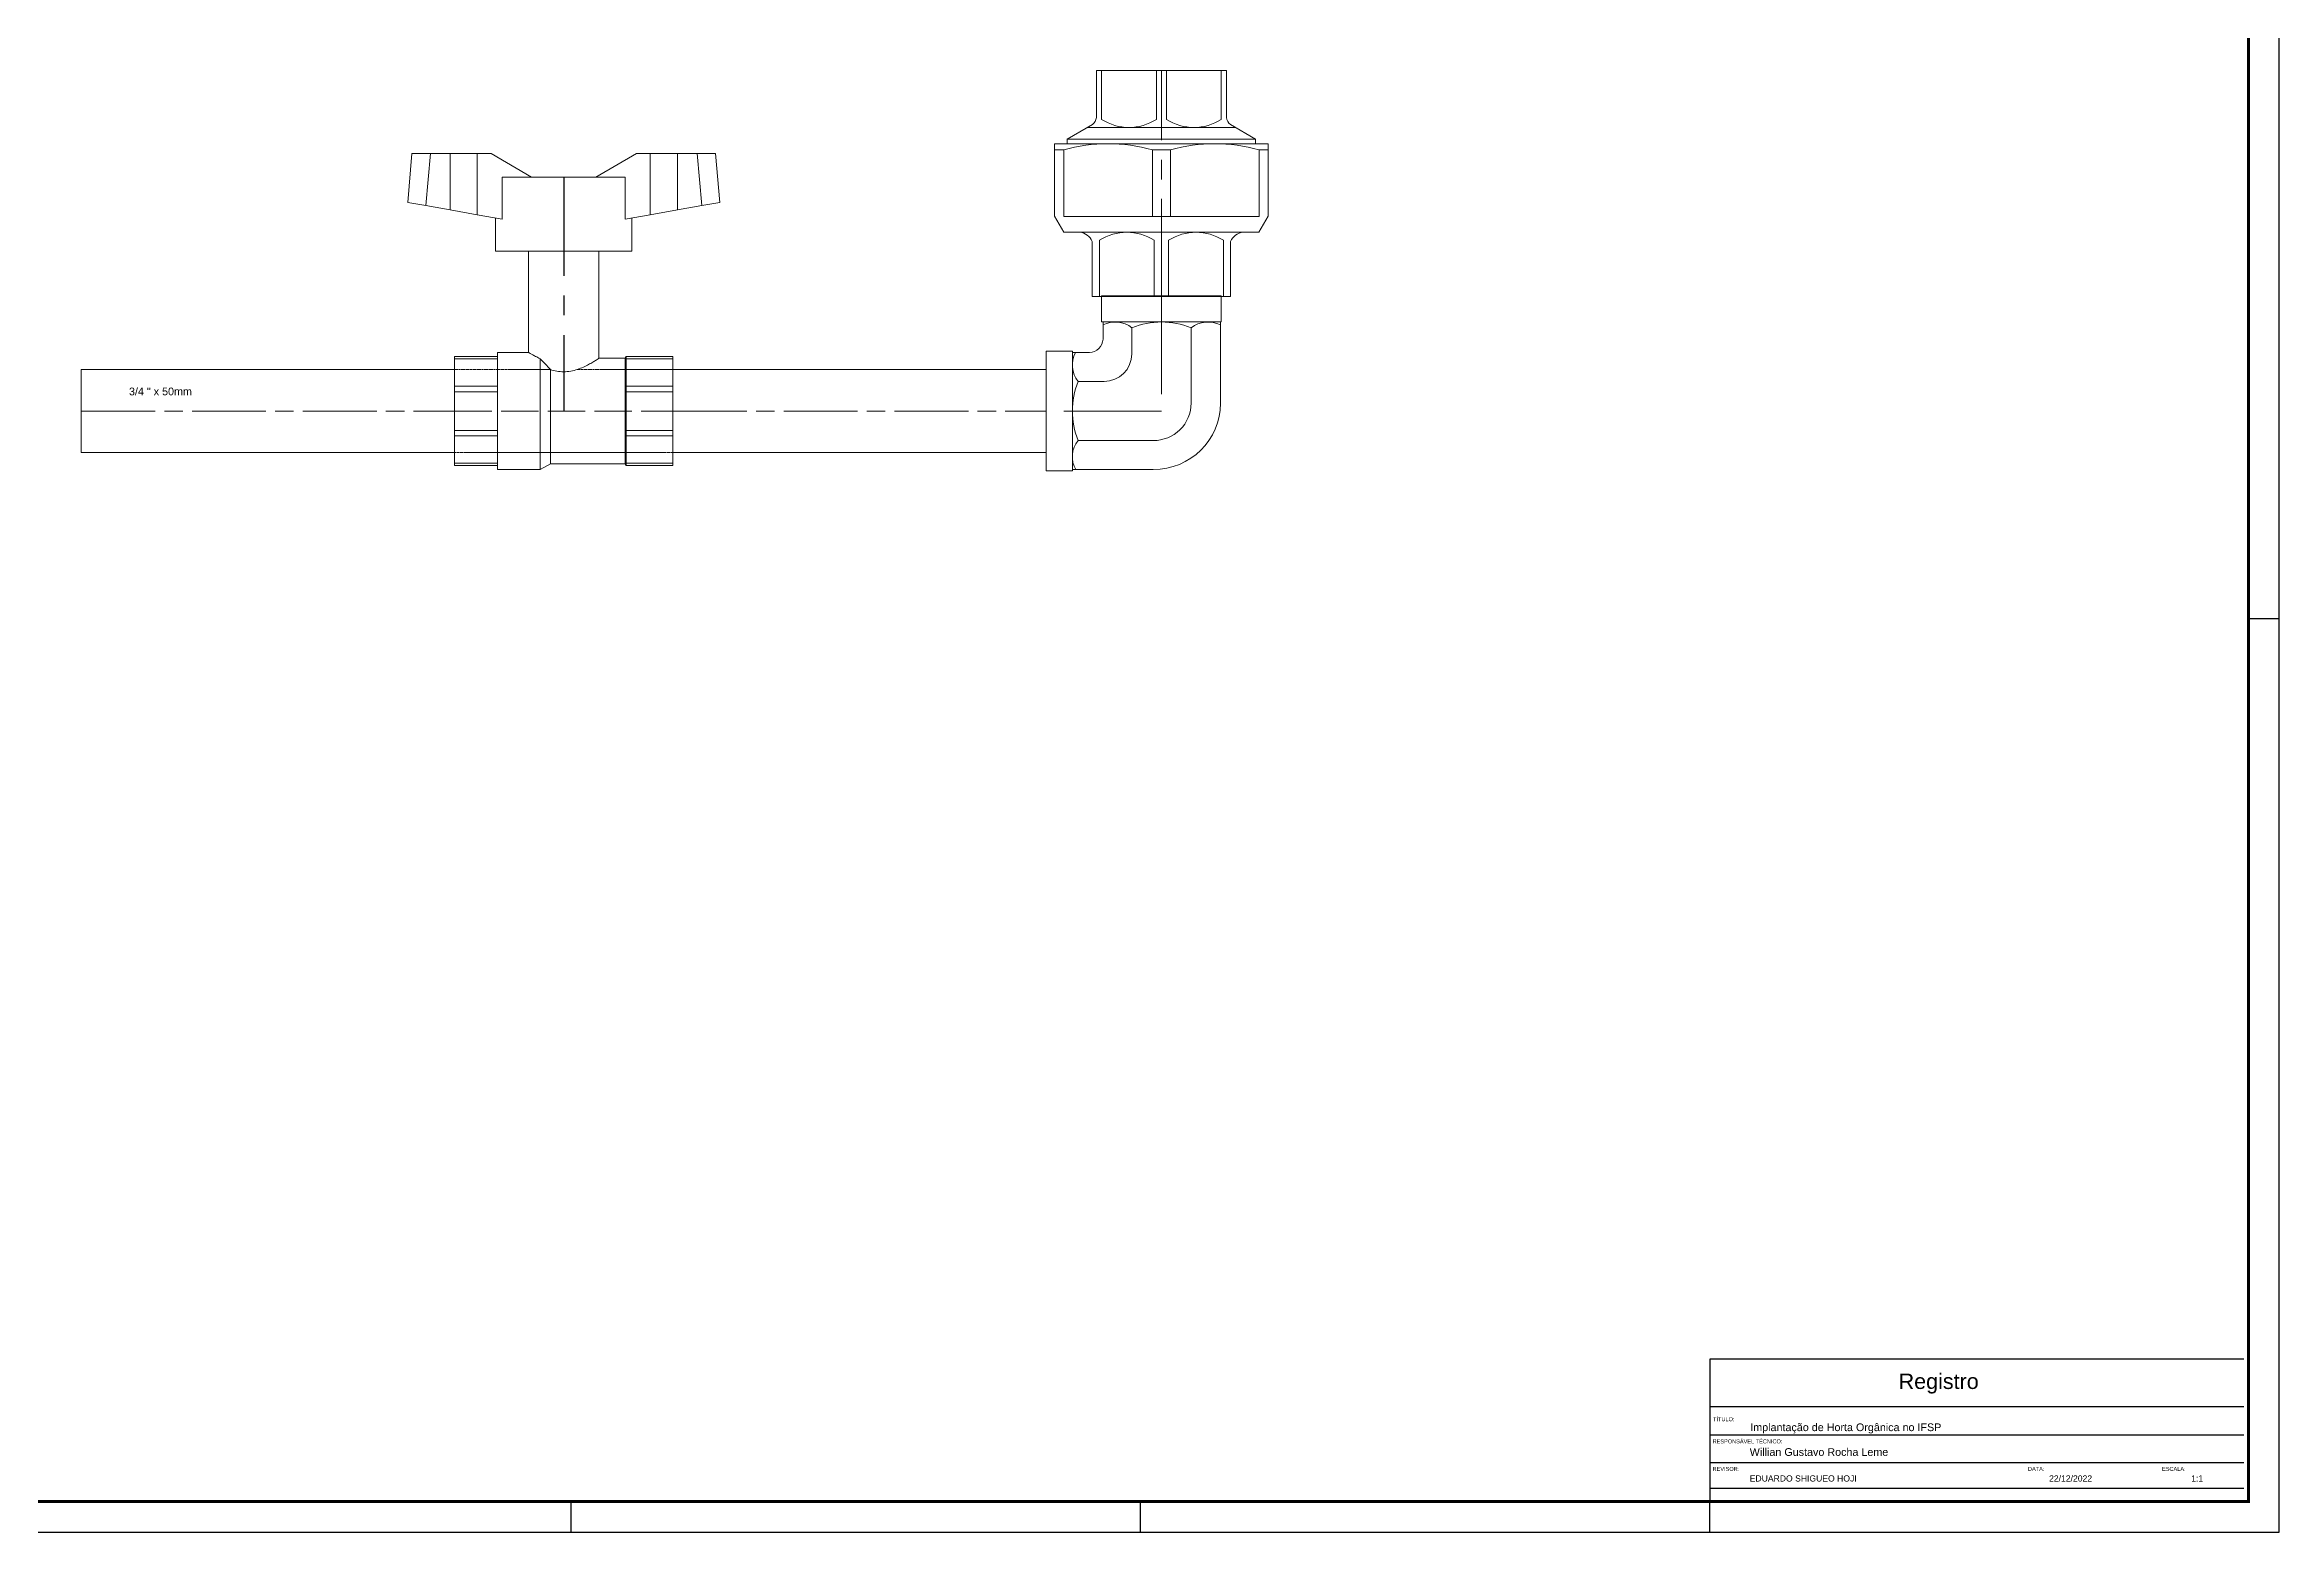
# Model space of a CAD drawing. Header units: millimetres. Extents: x -50 to 1139, y 20 to 861.
# Drawn here: x 413 to 1139, y 20 to 504 of the extents above; entities that cross this region are included whole.
import ezdxf

# ---------------------------------------------------------------- set-up
doc = ezdxf.new("R2010")
doc.units = ezdxf.units.MM
for name, pattern in [('ACAD_ISO02W100', [15, 12, -3]), ('ACAD_ISO08W100', [36, 24, -3, 6, -3]), ('CENTER', [50.8, 31.75, -6.35, 6.35, -6.35]), ('PHANTOM2', [1.25, 0.625, -0.125, 0.125, -0.125, 0.125, -0.125])]:
    doc.linetypes.add(name, pattern=pattern)
doc.layers.add('1', color=7, linetype='Continuous')
doc.layers.add('ARQ-FOLHA', color=7, linetype='Continuous')
for name, color, linetype, lineweight in [('2', 8, 'PHANTOM2', 0), ('CENTER', 1, 'ACAD_ISO08W100', 0), ('RD0.25_CL', 1, 'CENTER', 25)]:
    doc.layers.add(name, color=color, linetype=linetype, lineweight=lineweight)
doc.layers.add('BANTU', color=8, linetype='ACAD_ISO02W100', lineweight=0, plot=False)
doc.styles.add('arial', font='arial.ttf')

# ---------------------------------------------------------------- blocks, each defined once
blk = doc.blocks.new('FOLHA A0')
at = {"layer": 'ARQ-FOLHA'}
for p, q in [((1189, -841), (1189, 0)), ((1179, -544), (1189, -544)), ((634, -841), (634, -831)), ((819, -841), (819, -831)), ((1004, -841), (1004, -831))]:
    blk.add_line(p, q, dxfattribs=at)
at = {"layer": 'ARQ-FOLHA', "const_width": 1}
blk.add_lwpolyline([(1179, -10), (25, -10), (25, -831), (1179, -831), (1179, -10)], dxfattribs=at)
at = {"layer": 'ARQ-FOLHA'}
blk.add_lwpolyline([(0, -841), (1189, -841)], dxfattribs=at)
blk = doc.blocks.new('3P4 PIPE')
at = {"layer": '1', "lineweight": 0}
blk.add_lwpolyline([(-121.27, 13.5), (0, 13.5), (0, -13.5), (-121.27, -13.5)], close=True, dxfattribs=at)
at = {"layer": 'CENTER', "lineweight": 0}
blk.add_line((-121.27, 0), (0, 0), dxfattribs=at)
blk = doc.blocks.new('3P4 STOP VALVE 1')
at = {"layer": '1', "linetype": 'ByBlock', "lineweight": -2, "extrusion": (-1, 3.06162e-16, 2.2309e-32)}
for p, q in [((-83.86, 82.73), (-85.24, 67.06)), ((-83.86, 82.73), (-77.96, 82.73)), ((-79.43, 66.03), (-77.96, 82.73)), ((-71.63, 82.73), (-77.96, 82.73)), ((-71.63, 82.73), (-71.63, 64.64)), ((-62.92, 82.73), (-71.63, 82.73)), ((-62.92, 63.09), (-62.92, 82.73)), ((-58.46, 82.73), (-62.92, 82.73)), ((-45.44, 75.21), (-58.46, 82.73)), ((-11.73, 82.73), (-24.76, 75.21)), ((-7.28, 82.73), (-11.73, 82.73)), ((-7.28, 82.73), (-7.28, 63.09)), ((1.43, 82.73), (-7.28, 82.73)), ((7.76, 82.73), (1.43, 82.73)), ((1.43, 64.64), (1.43, 82.73)), ((7.76, 82.73), (13.66, 82.73)), ((7.76, 82.73), (9.23, 66.03)), ((15.04, 67.06), (13.66, 82.73)), ((-15.35, 75.21), (-54.85, 75.21)), ((-54.85, 75.21), (-54.85, 61.66)), ((-15.35, 61.66), (-15.35, 75.21)), ((-79.43, 66.03), (-85.24, 67.06)), ((-79.43, 66.03), (-71.63, 64.64)), ((-71.63, 64.64), (-62.92, 63.09)), ((-7.28, 63.09), (1.43, 64.64)), ((1.43, 64.64), (9.23, 66.03)), ((15.04, 67.06), (9.23, 66.03)), ((-62.92, 63.09), (-54.85, 61.66)), ((-57.04, 51.39), (-57.04, 62.05)), ((-15.35, 61.66), (-7.28, 63.09)), ((-13.16, 51.39), (-13.16, 62.05)), ((-13.16, 51.39), (-57.04, 51.39)), ((-46.38, 18.8), (-46.38, 51.39)), ((-23.82, 16.94), (-23.82, 51.39)), ((-70.2, 17.55), (-70.2, 16.8)), ((-70.2, 17.55), (-56.41, 17.55)), ((-70.2, 16.8), (-70.2, 8.02)), ((-70.2, 16.8), (-56.41, 16.8)), ((-56.41, -18.8), (-56.41, 18.8)), ((-56.41, 18.8), (-46.38, 18.8)), ((-42.62, -18.8), (-42.62, 16.82)), ((-23.82, 16.94), (-15.33, 16.94)), ((-15.33, 16.94), (-15.04, 17.55)), ((-15.33, -16.94), (-15.33, 16.94)), ((-15.04, 17.55), (0, 17.55)), ((-15.04, 17.55), (-15.04, 16.8)), ((-15.04, 16.8), (0, 16.8)), ((-15.04, 16.8), (-15.04, 8.02)), ((0, 16.8), (0, 17.55)), ((0, 8.02), (0, 16.8)), ((-70.2, 8.02), (-70.2, 6.2)), ((-70.2, 8.02), (-56.41, 8.02)), ((-39.39, -16.94), (-39.39, 13.34)), ((-15.04, 8.02), (0, 8.02)), ((-15.04, 8.02), (-15.04, 6.2)), ((0, 6.2), (0, 8.02)), ((-70.2, 6.2), (-70.2, -6.21)), ((-70.2, 6.2), (-56.41, 6.2)), ((-15.04, 6.2), (0, 6.2)), ((-15.04, 6.2), (-15.04, 0.03)), ((-15.04, -0.03), (-15.04, 0.03)), ((0, -6.21), (0, 6.2)), ((-70.2, -6.21), (-70.2, -8.02)), ((-70.2, -6.21), (-56.41, -6.21)), ((-15.04, -0.03), (-15.04, -6.21)), ((-15.04, -6.21), (0, -6.21)), ((-15.04, -6.21), (-15.04, -8.02)), ((0, -8.02), (0, -6.21)), ((-70.2, -8.02), (-70.2, -16.8)), ((-70.2, -8.02), (-56.41, -8.02)), ((-15.04, -8.02), (0, -8.02)), ((-15.04, -8.02), (-15.04, -16.8)), ((0, -16.8), (0, -8.02)), ((-70.2, -16.8), (-70.2, -17.55)), ((-70.2, -16.8), (-56.41, -16.8)), ((-70.2, -17.55), (-56.41, -17.55)), ((-56.41, -18.8), (-42.62, -18.8)), ((-39.39, -16.94), (-42.62, -18.8)), ((-39.39, -16.94), (-15.33, -16.94)), ((-15.33, -16.94), (-15.04, -17.55)), ((-15.04, -16.8), (0, -16.8)), ((-15.04, -16.8), (-15.04, -17.55)), ((-15.04, -17.55), (0, -17.55)), ((0, -17.55), (0, -16.8))]:
    blk.add_line(p, q, dxfattribs=at)
at = {"layer": '1', "linetype": 'ByBlock', "lineweight": -2}
for points, knots in [([(-46.38, 18.8), (-46.38, 18.8), (-46.31, 18.76), (-46.01, 18.58), (-45.79, 18.45), (-45.21, 18.12), (-44.85, 17.92), (-44.03, 17.49), (-43.56, 17.26), (-42.93, 16.96), (-42.78, 16.89), (-42.62, 16.82)], [41.969733, 41.969733, 41.969733, 41.969733, 43.712812, 43.712812, 45.455891, 45.455891, 47.19897, 47.19897, 48.942049, 48.942049, 49.46474, 49.46474, 49.46474, 49.46474]), ([(-42.62, 16.82), (-42.09, 16.24), (-41.53, 15.63), (-40.44, 14.46), (-39.91, 13.89), (-39.39, 13.34)], [4.713222, 4.713222, 4.713222, 4.713222, 6.771201, 6.771201, 8.647063, 8.647063, 8.647063, 8.647063]), ([(-39.39, 13.34), (-38.73, 13.13), (-38.04, 12.95), (-36.59, 12.7), (-35.84, 12.63), (-35.1, 12.63), (-34.36, 12.63), (-33.6, 12.7), (-32.13, 12.95), (-31.4, 13.14), (-30.03, 13.6), (-29.37, 13.86), (-28.16, 14.4), (-27.61, 14.68), (-26.64, 15.2), (-26.18, 15.46), (-25.36, 15.95), (-25, 16.17), (-24.41, 16.54), (-24.19, 16.69), (-23.89, 16.89), (-23.82, 16.94), (-23.82, 16.94)], [-3.466653, -3.466653, -3.466653, -3.466653, -1.775194, -1.775194, 0, 0, 0, 1.775194, 1.775194, 3.550387, 3.550387, 5.325581, 5.325581, 7.100774, 7.100774, 8.856514, 8.856514, 10.612253, 10.612253, 12.367992, 12.367992, 14.123732, 14.123732, 14.123732, 14.123732])]:
    blk.add_open_spline(points, degree=3, knots=knots, dxfattribs=at)
at = {"layer": '2', "lineweight": 0}
for p, q in [((-70.2, 13.35), (-39.4, 13.35)), ((-30.78, 13.35), (0, 13.35)), ((0, -13.35), (-70.2, -13.35))]:
    blk.add_line(p, q, dxfattribs=at)
at = {"layer": 'BANTU', "lineweight": 0, "extrusion": (-1, 3.06162e-16, 2.2309e-32)}
blk.add_line((-70.2, 0), (0, 0), dxfattribs=at)
at = {"layer": 'RD0.25_CL'}
blk.add_line((-35.1, 75.21), (-35.1, 0), dxfattribs=at)

msp = doc.modelspace()

# ---------------------------------------------------------------- linework, layer by layer
at = {"color": 1, "linetype": 'CENTER', "lineweight": 9}
for p, q in [((775.99, 421.65), (775.99, 384.46)), ((775.99, 384.46), (738.53, 384.46))]:
    msp.add_line(p, q, dxfattribs=at)
at = {"lineweight": 9}
for p, q in [((757.01, 413.4), (757.01, 407.84)), ((766.41, 411.54), (766.41, 403.08)), ((747.05, 403.44), (752.6, 403.44)), ((748.91, 394.04), (757.37, 394.04))]:
    msp.add_line(p, q, dxfattribs=at)
at = {"color": 1, "linetype": 'CENTER', "lineweight": 9}
msp.add_lwpolyline([(775.99, 421.65), (775.99, 495.12)], dxfattribs=at)
at = {"lineweight": 9}
msp.add_lwpolyline([(748.91, 374.89), (773.35, 374.88, 0.414914), (785.64, 386.98), (785.64, 411.54)], format="xyb", dxfattribs=at)
for points in [[(795.2, 413.4), (795.2, 386.98), (795.17, 386.98)], [(773.35, 365.44), (747.05, 365.44)]]:
    msp.add_lwpolyline(points, dxfattribs=at)
for centre, radius, start, end in [((752.37, 408.08), 4.65, 272.90363, 357.09637), ((757.29, 403.16), 9.12, 270.45065, 359.12401)]:
    msp.add_arc(centre, radius, start, end, dxfattribs=at)
msp.add_open_spline([(795.17, 386.98), (795.17, 375.08), (785.4, 365.44), (773.35, 365.44)], degree=3, dxfattribs=at)
at = {"layer": '1', "lineweight": 0}
for p, q in [((775.99, 495.12), (754.87, 495.12)), ((754.87, 495.12), (754.87, 479.87)), ((775.99, 495.12), (797.1, 495.12)), ((797.1, 495.12), (797.1, 479.87)), ((806.61, 472.85), (745.36, 472.85)), ((751.96, 476.62), (800.01, 476.62)), ((753.51, 421.65), (753.51, 439.6)), ((798.46, 421.65), (798.46, 439.6)), ((753.51, 421.65), (798.46, 421.65))]:
    msp.add_line(p, q, dxfattribs=at)
for points in [[(806.61, 472.85), (798.4, 477.54, -0.160231), (797.1, 479.87), (797.1, 495.12), (775.99, 495.12), (754.87, 495.12), (754.87, 479.87, -0.160231), (753.57, 477.55), (745.36, 472.85)], [(756.53, 495.12), (756.53, 479.24, 0.29368), (774.34, 479.24), (774.34, 495.12)], [(795.44, 495.12), (795.44, 479.24, -0.29368), (777.63, 479.24), (777.63, 495.12)], [(744.24, 469.36, -0.13614), (773.05, 469.36), (773.05, 447.71)], [(807.73, 469.36, 0.13614), (778.92, 469.36), (778.92, 447.71)], [(753.51, 439.6, 0.260184), (749.45, 442.61, 0.381664)], [(755.84, 421.65), (755.84, 439.96, -0.29368), (773.65, 439.96), (773.65, 421.65)], [(796.13, 421.65), (796.13, 439.96, 0.29368), (778.33, 439.96), (778.33, 421.65)], [(798.46, 439.6, -0.260184), (802.52, 442.61, -0.381664)]]:
    msp.add_lwpolyline(points, format="xyb", dxfattribs=at)
for points in [[(745.36, 472.85), (745.36, 471.32)], [(806.61, 472.85), (806.61, 471.32)], [(744.24, 469.36), (741.27, 469.36)], [(744.24, 469.36), (744.24, 447.71), (775.99, 447.71), (807.73, 447.71), (807.73, 469.36)], [(778.92, 469.36), (775.99, 469.36), (773.05, 469.36)], [(807.73, 469.36), (810.7, 469.36)]]:
    msp.add_lwpolyline(points, dxfattribs=at)
for points in [[(775.99, 442.55), (807.65, 442.62), (810.7, 447.84), (810.7, 471.32), (775.99, 471.32), (741.27, 471.32), (741.27, 447.85), (744.32, 442.63)], [(795.45, 421.92), (795.45, 413.4), (756.52, 413.4), (756.52, 421.92)], [(738.53, 365), (747.05, 365), (747.05, 403.92), (738.53, 403.92)]]:
    msp.add_lwpolyline(points, close=True, dxfattribs=at)
for centre, radius, start, end in [((761, 404.6), 8.8, 52.05524, 116.95499), ((776.02, 387.6), 25.8, 68.12257, 111.87743), ((791.17, 404.23), 9.17, 63.99059, 127.13654), ((755.61, 399.37), 8.56, 151.63305, 218.4994), ((772.66, 384.46), 25.61, 158.03802, 201.96198), ((755.14, 369.69), 8.12, 140.22339, 211.62808)]:
    msp.add_arc(centre, radius, start, end, dxfattribs=at)
at = {"layer": 'ARQ-FOLHA'}
for p, q in [((1127.74, 76.34), (954.24, 76.34)), ((954.24, 76.34), (954.24, 30.01)), ((954.24, 63.17), (954.24, 63.17)), ((1127.74, 60.82), (954.24, 60.82)), ((954.24, 53.72), (954.24, 53.72)), ((1127.74, 51.62), (954.24, 51.62)), ((1127.74, 42.6), (954.24, 42.6)), ((1127.74, 34.2), (954.24, 34.2))]:
    msp.add_line(p, q, dxfattribs=at)

# ---------------------------------------------------------------- block references
at = {"layer": '1', "lineweight": 0, "xscale": 1.011235955055739, "yscale": 1.011235955055739, "zscale": 1.011235955055739}
msp.add_blockref('3P4 STOP VALVE 1', (617.26, 384.46), dxfattribs=at)
at = {"layer": '1', "lineweight": 0}
for p in [(546.27, 384.46), (738.53, 384.46)]:
    msp.add_blockref('3P4 PIPE', p, dxfattribs=at)
at = {"layer": 'ARQ-FOLHA'}
msp.add_blockref('FOLHA A0', (-49.76, 861.01), dxfattribs=at)

# ---------------------------------------------------------------- texts
at = {"insert": (440.5, 392.08), "char_height": 2.5, "attachment_point": 1}
msp.add_mtext('\\fArial|b0|i0;3/4 " x 50mm\\P', dxfattribs=at)
at = {"layer": 'ARQ-FOLHA', "style": 'arial'}
for s, height, p in [('Registro', 5, (1015.55, 66.6)), ('TÍTULO:', 1.3, (955.24, 56.12)), ('Implantação de Horta Orgânica no IFSP', 2.5, (967.32, 52.9)), ('RESPONSÁVEL TÉCNICO:', 1.3, (955.08, 48.92)), ('Willian Gustavo Rocha Leme', 2.5, (967.15, 44.86)), ('REVISOR:', 1.3, (955.08, 39.97)), ('EDUARDO SHIGUEO HOJI', 2, (967.15, 36.52)), ('DATA:', 1.3, (1057.57, 39.97)), ('22/12/2022', 2, (1064.44, 36.52)), ('ESCALA:', 1.3, (1101.13, 39.97)), ('1:1', 2, (1110.62, 36.52))]:
    msp.add_text(s, height=height, dxfattribs=at).set_placement(p)

doc.saveas('drawing.dxf')
